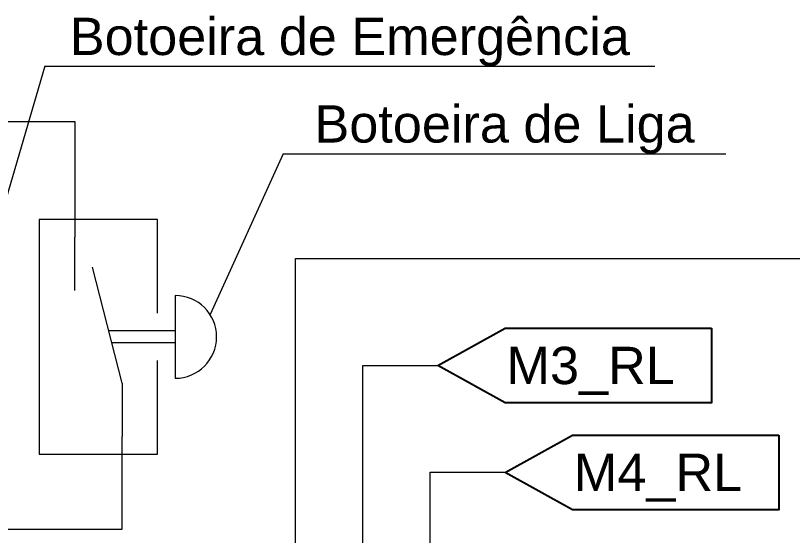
# Model space of a CAD drawing. Header units: millimetres. Extents: x 32696 to 36207, y 16706 to 17911.
# Drawn here: x 35059.7 to 35163.6, y 17637 to 17706.6 of the extents above; entities that cross this region are included whole.
import ezdxf
from ezdxf.enums import TextEntityAlignment as Align

# ---------------------------------------------------------------- set-up
doc = ezdxf.new("R2010")
doc.units = ezdxf.units.MM
doc.header["$LTSCALE"] = 0.1
doc.layers.get('0').update_dxf_attribs({"lineweight": 20})
doc.layers.add('ALIMENTAÇÃO', color=1, linetype='Continuous', lineweight=25)
doc.layers.add('COMANDOS', color=5, linetype='Continuous', lineweight=25)
doc.styles.get("Standard").update_dxf_attribs({"font": 'arial.ttf'})

# ---------------------------------------------------------------- blocks, each defined once
blk = doc.blocks.new('BOTÃO_NA')
at = {"lineweight": 20}
for p, q in [((35067.58, 17669.79), (35067.58, 17676.91)), ((35081.02, 17669.12), (35081.02, 17658.04)), ((35081.02, 17664.37), (35072.12, 17664.37)), ((35081.02, 17662.79), (35072.52, 17662.79)), ((35073.9, 17657.37), (35073.9, 17650.25))]:
    blk.add_line(p, q, dxfattribs=at)
blk.add_line((35073.9, 17657.37), (35069.94, 17672.93))
blk.add_lwpolyline([(35078.65, 17666.74), (35078.65, 17679.29), (35062.83, 17679.29), (35062.83, 17647.87), (35078.65, 17647.87), (35078.65, 17660.42)], dxfattribs=at)
blk.add_arc((35081.02, 17663.58), 5.54, 270, 90, dxfattribs=at)
blk = doc.blocks.new('COMMAND_TAG')
blk.add_lwpolyline([(34954.4, 17316.02), (34954.4, 17306.02), (34981.99, 17306.02), (34991.02, 17311.02), (34981.99, 17316.02), (34954.4, 17316.02)])
blk.add_attdef('NAME', text='', height=5).set_placement((34970.55, 17311.02), align=Align.MIDDLE_CENTER)

msp = doc.modelspace()

# ---------------------------------------------------------------- linework, layer by layer
at = {"lineweight": 20}
for p, q in [((35063.59, 17699.82), (35053.82, 17666.57)), ((35063.59, 17699.82), (35145.17, 17699.82)), ((35095.46, 17688.1), (35085.68, 17666.57)), ((35095.46, 17688.1), (35154.7, 17688.1))]:
    msp.add_line(p, q, dxfattribs=at)
at = {"layer": 'ALIMENTAÇÃO', "lineweight": 20}
for p, q in [((35035.71, 17692.42), (35067.58, 17692.42)), ((35067.58, 17692.42), (35067.58, 17676.91))]:
    msp.add_line(p, q, dxfattribs=at)
at = {"layer": 'COMANDOS', "lineweight": 20}
for p, q in [((35097.11, 17674.07), (35205.46, 17674.07)), ((35097.11, 17604.29), (35097.11, 17674.07)), ((35106.11, 17659.75), (35116.14, 17659.75)), ((35106.11, 17604.29), (35106.11, 17659.75)), ((35073.9, 17637.84), (35073.9, 17650.25)), ((35115.11, 17645.44), (35125.14, 17645.44)), ((35115.11, 17604.29), (35115.11, 17645.44)), ((35038.02, 17637.84), (35073.9, 17637.84))]:
    msp.add_line(p, q, dxfattribs=at)

# ---------------------------------------------------------------- block references
at = {"lineweight": 20}
msp.add_blockref('BOTÃO_NA', (0, 0), dxfattribs=at)
at = {"layer": 'COMANDOS', "lineweight": 20}
ref = msp.add_blockref('COMMAND_TAG', (70107.16, 348.73), dxfattribs=dict(at, xscale=-1))
ref.add_attrib('NAME', 'M3_RL', dxfattribs={"layer": '0', "height": 5}).set_placement((35136.6, 17659.75), align=Align.MIDDLE_CENTER)
ref = msp.add_blockref('COMMAND_TAG', (70116.16, 334.41), dxfattribs=dict(at, xscale=-1))
ref.add_attrib('NAME', 'M4_RL', dxfattribs={"layer": '0', "height": 5}).set_placement((35145.61, 17645.44), align=Align.MIDDLE_CENTER)

# ---------------------------------------------------------------- texts
for s, p in [('Botoeira de Emergência', (35104.38, 17699.82)), ('Botoeira de Liga', (35125.08, 17688.1))]:
    msp.add_text(s, height=5).set_placement(p, align=Align.BOTTOM_CENTER)

doc.saveas('drawing.dxf')
